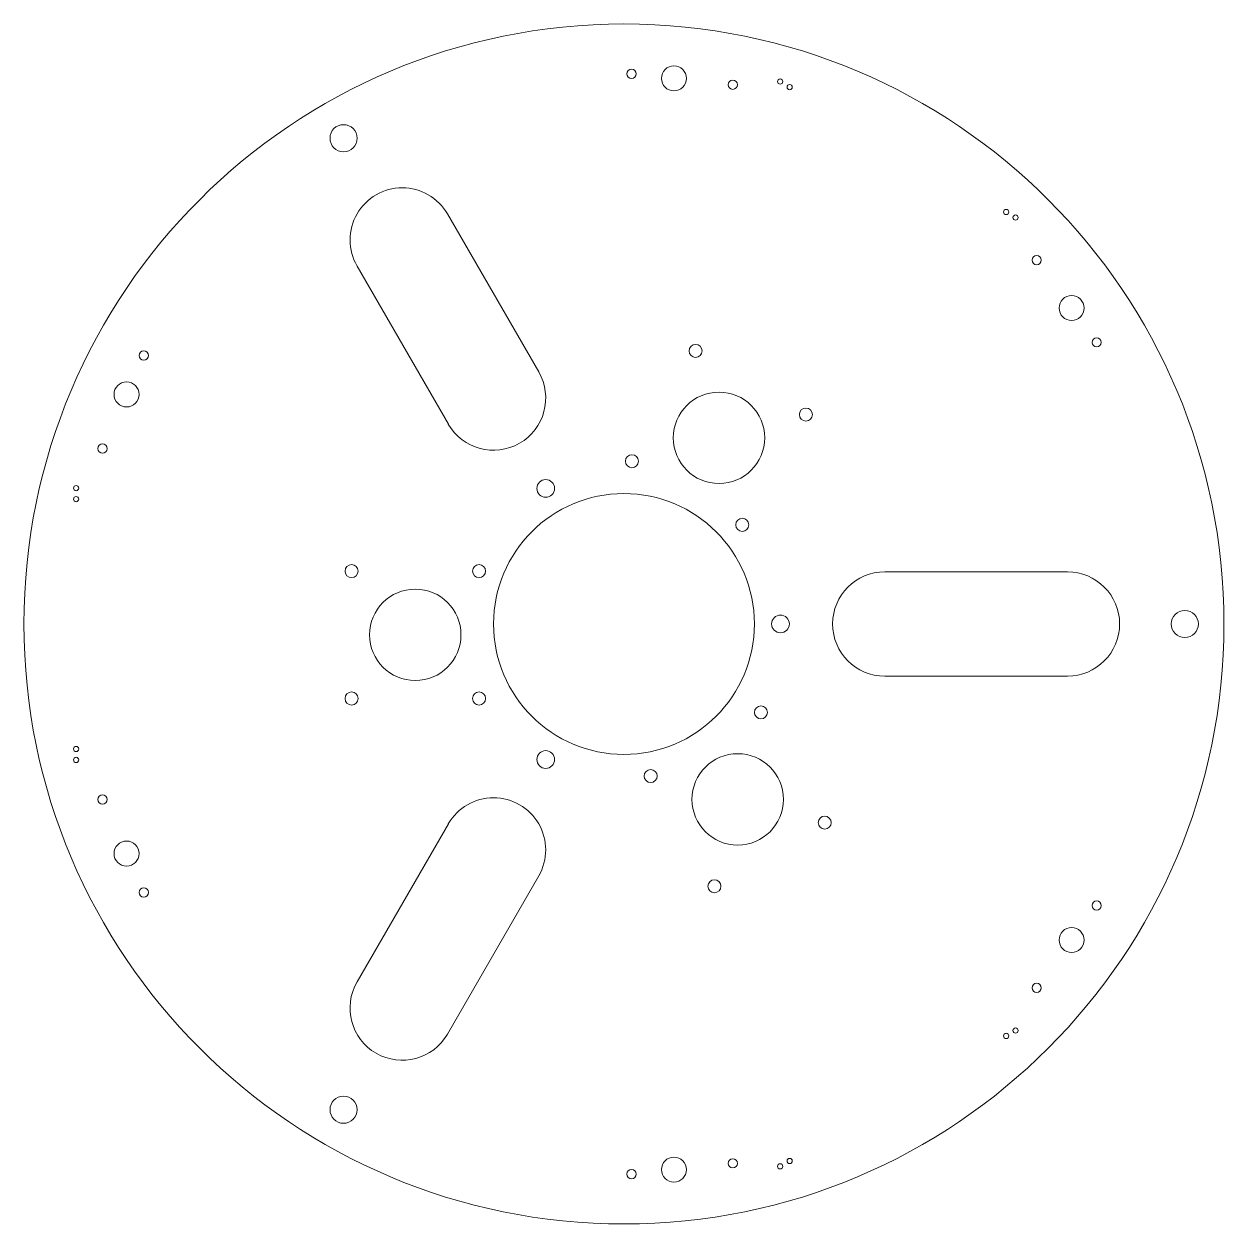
# Model space of a CAD drawing. Header units: inches. Extents: x 0.3 to 11.8, y 0.3 to 11.8.
import ezdxf

# ---------------------------------------------------------------- set-up
doc = ezdxf.new("R2010")
doc.units = ezdxf.units.IN
doc.header["$MEASUREMENT"] = 0

msp = doc.modelspace()

# ---------------------------------------------------------------- linework, layer by layer
at = {"color": 7, "linetype": 'Continuous', "lineweight": 15}
for p, q in [((5.185, 8.422), (4.31, 9.937)), ((3.444, 9.437), (4.319, 7.922)), ((10.252, 6.507), (8.502, 6.507)), ((8.502, 5.507), (10.252, 5.507)), ((4.319, 4.092), (3.444, 2.576)), ((4.31, 2.076), (5.185, 3.592))]:
    msp.add_line(p, q, dxfattribs=at)
for centre, radius in [((6.002, 6.007), 5.75), ((6.075, 11.279), 0.0445), ((6.481, 11.236), 0.12), ((7.045, 11.175), 0.0445), ((7.499, 11.205), 0.025), ((7.59, 11.152), 0.025), ((3.315, 10.662), 0.13), ((9.665, 9.955), 0.025), ((9.755, 9.902), 0.025), ((9.957, 9.494), 0.0445), ((10.292, 9.035), 0.12), ((10.532, 8.706), 0.0445), ((6.689, 8.624), 0.0625), ((1.4, 8.58), 0.0445), ((1.235, 8.207), 0.12), ((6.913, 7.791), 0.438), ((7.746, 8.014), 0.0625), ((1.005, 7.688), 0.0445), ((6.079, 7.567), 0.0625), ((5.252, 7.306), 0.085), ((0.752, 7.309), 0.025), ((6.002, 6.007), 1.25), ((0.752, 7.204), 0.025), ((7.136, 6.957), 0.0625), ((3.392, 6.514), 0.0625), ((4.613, 6.514), 0.0625), ((4.002, 5.903), 0.438), ((11.377, 6.007), 0.13), ((7.502, 6.007), 0.085), ((3.392, 5.293), 0.0625), ((4.613, 5.293), 0.0625), ((7.315, 5.16), 0.0625), ((0.752, 4.809), 0.025), ((0.752, 4.704), 0.025), ((5.252, 4.708), 0.085), ((7.092, 4.326), 0.438), ((6.258, 4.55), 0.0625), ((1.005, 4.325), 0.0445), ((7.926, 4.103), 0.0625), ((1.235, 3.807), 0.12), ((1.4, 3.434), 0.0445), ((6.869, 3.493), 0.0625), ((10.532, 3.308), 0.0445), ((10.292, 2.978), 0.12), ((9.957, 2.52), 0.0445), ((9.665, 2.059), 0.025), ((9.755, 2.111), 0.025), ((3.315, 1.352), 0.13), ((6.481, 0.778), 0.12), ((7.045, 0.838), 0.0445), ((7.499, 0.809), 0.025), ((7.59, 0.861), 0.025), ((6.075, 0.735), 0.0445)]:
    msp.add_circle(centre, radius, dxfattribs=at)
for centre, start, end in [((3.877, 9.687), 30, 210), ((4.752, 8.172), 210, 30), ((8.502, 6.007), 90, 270), ((10.252, 6.007), 270, 90), ((4.752, 3.842), 330, 150), ((3.877, 2.326), 150, 330)]:
    msp.add_arc(centre, 0.5, start, end, dxfattribs=at)

doc.saveas('drawing.dxf')
